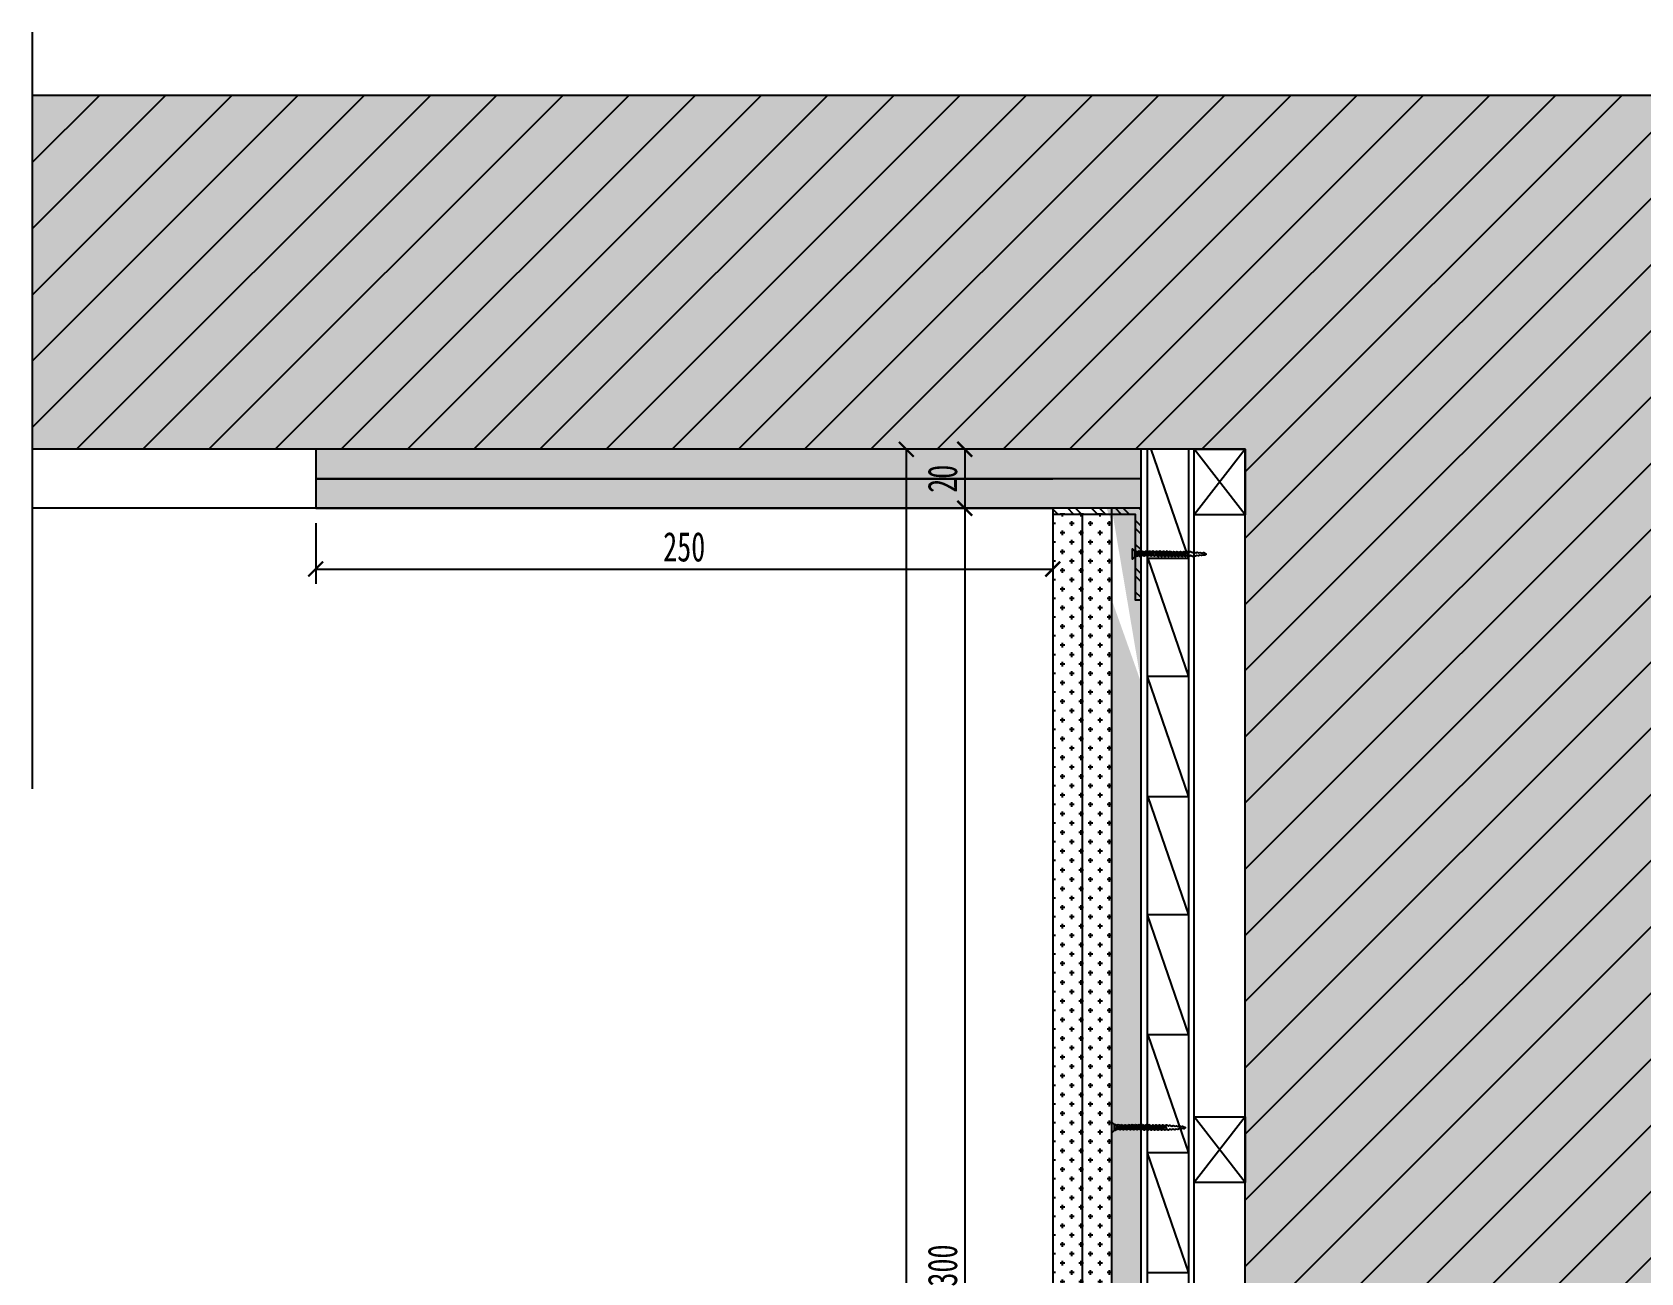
# Model space of a CAD drawing. Header units: millimetres. Extents: x 51249 to 2766742, y -599687 to -1280.
# Drawn here: x 63897 to 64443, y -119363 to -118942 of the extents above; entities that cross this region are included whole.
import ezdxf

# ---------------------------------------------------------------- set-up
doc = ezdxf.new("R2010")
doc.units = ezdxf.units.MM
doc.header["$LTSCALE"] = 10
doc.header["$PDMODE"] = 3
for name, color, linetype in [('0-bh(填充)', 251, 'Continuous'), ('4-Fine(立面细线)', 251, 'Continuous'), ('4-Norm(立面正常)', 134, 'Continuous'), ('4-Wide(立面宽线)', 4, 'Continuous'), ('A-土建墙（含管井、立管）', 6, 'Continuous'), ('D-节点填充', 250, 'Continuous'), ('D-造型细线', 146, 'Continuous'), ('DRT', 7, 'Continuous'), ('E-立面造型线', 3, 'Continuous'), ('E-顶面轮廓线', 4, 'Continuous')]:
    doc.layers.add(name, color=color, linetype=linetype)
doc.styles.add('DIM', font='SimSun.ttf', dxfattribs={"width": 0.7})
doc.dimstyles.new('5', dxfattribs={"dimscale": 5, "dimtxt": 2, "dimasz": 1, "dimexe": 1, "dimexo": 1, "dimgap": 0.5, "dimtad": 1, "dimdec": 0, "dimrnd": 5, "dimzin": 0, "dimdsep": 46, "dimtxsty": 'DIM', "dimblk": 'ARCHTICK', "dimcen": 0, "dimclrd": 5, "dimclre": 5, "dimclrt": 35, "dimadec": 0, "dimazin": 0, "dimtfac": 0.5, "dimtdec": 0, "dimtix": 1, "dimtmove": 2, "dimatfit": 2, "dimldrblk": 'A', "dimfxl": 0, "dimtolj": 1, "dimtzin": 0, "dimlwd": -1, "dimlwe": -1, "dimarcsym": 0})

# ---------------------------------------------------------------- blocks, each defined once
blk = doc.blocks.new('dfgd')
at = {"layer": '0-bh(填充)', "color": 250}
for p, q in [((-12335.06, 1685.73), (-12333.6, 1686.27)), ((-12334.96, 1686.83), (-12333.71, 1687.29)), ((-12334.88, 1687.89), (-12333.79, 1688.3)), ((-12334.83, 1688.95), (-12333.87, 1689.3)), ((-12334.78, 1686.38), (-12333.83, 1686.73)), ((-12334.74, 1687.43), (-12333.93, 1687.73)), ((-12334.66, 1688.49), (-12333.99, 1688.74)), ((-12335.22, 1682.27), (-12333.47, 1682.87)), ((-12335.22, 1681.1), (-12333.47, 1681.7)), ((-12335.19, 1683.45), (-12333.44, 1684.04)), ((-12335.14, 1684.6), (-12333.51, 1685.19)), ((-12334.95, 1680.61), (-12333.76, 1681.01)), ((-12334.93, 1682.96), (-12333.74, 1683.36)), ((-12334.93, 1681.77), (-12333.76, 1682.19)), ((-12334.83, 1684.13), (-12333.78, 1684.52)), ((-12334.82, 1685.27), (-12333.8, 1685.65)), ((-12335.24, 1679.92), (-12333.49, 1680.52)), ((-12335.24, 1678.75), (-12333.49, 1679.35)), ((-12335.2, 1677.46), (-12333.71, 1677.98)), ((-12335.05, 1675.76), (-12333.73, 1676.21)), ((-12335.04, 1676.93), (-12334, 1677.3)), ((-12334.95, 1679.43), (-12333.78, 1679.85)), ((-12334.95, 1678.26), (-12333.78, 1678.68)), ((-12334.9, 1676.4), (-12333.72, 1676.81)), ((-12334.9, 1675.22), (-12333.74, 1675.64)), ((-12335.05, 1674.6), (-12333.73, 1675.05)), ((-12335.05, 1673.42), (-12333.74, 1673.88)), ((-12335.05, 1672.26), (-12333.74, 1672.71)), ((-12334.9, 1674.05), (-12333.74, 1674.47)), ((-12334.9, 1672.89), (-12333.74, 1673.3)), ((-12334.32, 1671.94), (-12333.74, 1672.16))]:
    blk.add_line(p, q, dxfattribs=at)
at = {"layer": '4-Fine(立面细线)', "color": 251}
for p, q in [((-12335.19, 1671.65), (-12333.44, 1671.65)), ((-12333.44, 1671.65), (-12335.19, 1671.65)), ((-12333.44, 1671.65), (-12332.57, 1670.68))]:
    blk.add_line(p, q, dxfattribs=at)
for points in [[(-12335.18, 1684.58), (-12335.18, 1684.58), (-12334.89, 1685.26), (-12335.18, 1685.74), (-12334.89, 1686.42), (-12335.18, 1686.92), (-12334.89, 1687.59), (-12335.18, 1688.08), (-12334.89, 1688.77), (-12335.18, 1689.26), (-12334.82, 1689.94), (-12335.13, 1690.4), (-12334.8, 1691.08), (-12335.05, 1691.54), (-12334.76, 1692.19), (-12334.94, 1692.64), (-12334.72, 1693.24), (-12334.86, 1693.7), (-12334.64, 1694.3), (-12334.82, 1694.75), (-12334.3, 1695.68), (-12333.86, 1695.11), (-12333.97, 1694.55), (-12333.78, 1694.1), (-12333.92, 1693.54), (-12333.69, 1693.1), (-12333.81, 1692.54), (-12333.58, 1692.08), (-12333.78, 1691.46), (-12333.49, 1691), (-12333.77, 1690.33), (-12333.43, 1689.85), (-12333.7, 1689.18), (-12333.43, 1688.68), (-12333.72, 1688.01), (-12333.43, 1687.52), (-12333.72, 1686.84), (-12333.43, 1686.35), (-12333.72, 1685.67), (-12333.43, 1685.18), (-12333.72, 1684.53)], [(-12335.22, 1681.1), (-12334.95, 1680.61), (-12335.24, 1679.92), (-12334.95, 1679.43), (-12335.24, 1678.75)], [(-12335.19, 1683.45), (-12334.93, 1682.96), (-12335.22, 1682.27), (-12334.93, 1681.77), (-12335.22, 1681.1)], [(-12335.18, 1684.58), (-12334.83, 1684.13), (-12335.17, 1683.45)], [(-12333.76, 1681.03), (-12333.49, 1680.54), (-12333.78, 1679.85), (-12333.49, 1679.36), (-12333.78, 1678.68)], [(-12333.74, 1683.38), (-12333.47, 1682.89), (-12333.76, 1682.2), (-12333.47, 1681.71), (-12333.76, 1681.03)], [(-12333.72, 1684.53), (-12333.44, 1684.04), (-12333.71, 1683.39)], [(-12335.24, 1678.76), (-12334.97, 1678.27), (-12335.27, 1677.58), (-12334.97, 1677.08), (-12335.27, 1676.41)], [(-12335.27, 1674.08), (-12334.98, 1674.76), (-12335.27, 1675.25), (-12334.98, 1675.92), (-12335.27, 1676.42)], [(-12333.79, 1678.69), (-12333.52, 1678.2), (-12333.81, 1677.51), (-12333.52, 1677.02), (-12333.81, 1676.34)], [(-12333.81, 1676.34), (-12333.52, 1675.85), (-12333.81, 1675.18), (-12333.52, 1674.68), (-12333.81, 1674)], [(-12333.44, 1671.65), (-12333.44, 1671.65), (-12332.57, 1670.68), (-12336.07, 1670.68), (-12335.19, 1671.65)], [(-12335.27, 1674.08), (-12334.98, 1673.59), (-12335.27, 1672.91), (-12334.98, 1672.42), (-12335.19, 1671.93), (-12335.19, 1671.65)], [(-12333.81, 1674.01), (-12333.52, 1673.51), (-12333.81, 1672.84), (-12333.52, 1672.35), (-12333.44, 1671.99)], [(-12333.44, 1671.65), (-12333.44, 1671.99)]]:
    blk.add_lwpolyline(points, dxfattribs=at)
blk = doc.blocks.new('fgfgf')
at = {"layer": '0-bh(填充)'}
h = blk.add_hatch(dxfattribs=at)
h.set_pattern_fill('ANSI32', color=250, scale=0.6, style=0)
h.set_pattern_definition([(45, (-22253.386, -55437.8503), (-4.0411, 4.0411), []), (45, (-22250.692, -55437.8503), (-4.0411, 4.0411), [])])
h.paths.add_polyline_path([(-22223.39, -55408.85), (-22251.39, -55408.85), (-22251.39, -55437.85), (-22253.39, -55437.85), (-22253.39, -55406.85), (-22223.39, -55406.85)])
at = {"layer": '4-Fine(立面细线)', "color": 251}
blk.add_lwpolyline([(-22223.39, -55408.85), (-22251.39, -55408.85), (-22251.39, -55437.85), (-22253.39, -55437.85), (-22253.39, -55406.85), (-22223.39, -55406.85), (-22223.39, -55408.85)], dxfattribs=at)
blk = doc.blocks.new('A$C51CA3E33')
at = {"layer": 'DRT', "color": 8, "ltscale": 2}
for p, q in [((17.31, 0, 0), (0, 22.22, 0)), ((17.31, 22.22, 0), (0, 0, 0))]:
    blk.add_line(p, q, dxfattribs=at)
at = {"layer": 'DRT', "color": 146, "ltscale": 2, "elevation": 0}
blk.add_lwpolyline([(17.31, 0), (0, 0), (0, 22.22), (17.31, 22.22)], close=True, dxfattribs=at)
blk = doc.blocks.new('_ArchTick')
at = {"color": 0, "linetype": 'ByBlock', "const_width": 0.15}
blk.add_lwpolyline([(-0.5, -0.5), (0.5, 0.5)], dxfattribs=at)
blk = doc.blocks.new('*D727')
at = {"color": 5, "ltscale": 0.15}
for p, q in [((64232.67, -119083.87), (64208.41, -119083.87)), ((64213.41, -119083.87), (64213.41, -119103.87)), ((64232.67, -119103.87), (64208.41, -119103.87))]:
    blk.add_line(p, q, dxfattribs=at)
at = {"layer": 'Defpoints', "color": 0, "ltscale": 0.15}
for p in [(64237.67, -119083.87, 0), (64213.41, -119103.87), (64237.67, -119103.87, 0)]:
    blk.add_point(p, dxfattribs=at)
at = {"color": 5, "ltscale": 0.15, "xscale": 5, "yscale": 5, "zscale": 5}
for p, rotation in [((64213.41, -119083.87), 90), ((64213.41, -119103.87), 270)]:
    blk.add_blockref('_ArchTick', p, dxfattribs=dict(at, rotation=rotation))
at = {"color": 35, "ltscale": 0.15, "insert": (64205.91, -119093.87), "char_height": 10, "attachment_point": 5, "rotation": 90, "style": 'DIM'}
blk.add_mtext('\\A1;20', dxfattribs=at)
blk = doc.blocks.new('A')
for p, q in [((-1.44, 1.15), (-1.09, 1.44)), ((-1.44, 1.15), (-0.37, 0)), ((-1.09, 1.44), (0, 0)), ((-0.37, 0), (-2.13, 0)), ((-1.44, -1.15), (-0.37, 0)), ((-1.09, -1.44), (0, 0)), ((-1.44, -1.15), (-1.09, -1.44))]:
    blk.add_line(p, q)
for points in [[(-1.44, 1.15), (-1.09, 1.44), (-0.37, 0), (0, 0)], [(-1.44, -1.15), (-1.09, -1.44), (-0.37, 0), (0, 0)]]:
    blk.add_solid(points)
blk = doc.blocks.new('*D728')
at = {"color": 5, "ltscale": 0.15}
for p, q in [((64232.67, -119103.87), (64208.41, -119103.87)), ((64213.41, -119103.87), (64213.41, -119403.87)), ((64232.48, -119403.87), (64208.41, -119403.87))]:
    blk.add_line(p, q, dxfattribs=at)
at = {"layer": 'Defpoints', "color": 0, "ltscale": 0.15}
for p in [(64237.67, -119103.87, 0), (64213.41, -119403.87), (64237.48, -119403.87, 0)]:
    blk.add_point(p, dxfattribs=at)
at = {"color": 5, "ltscale": 0.15, "xscale": 5, "yscale": 5, "zscale": 5}
for p, rotation in [((64213.41, -119103.87), 90), ((64213.41, -119403.87), 270)]:
    blk.add_blockref('_ArchTick', p, dxfattribs=dict(at, rotation=rotation))
at = {"color": 35, "ltscale": 0.15, "insert": (64205.91, -119360.68), "char_height": 10, "attachment_point": 5, "rotation": 90, "style": 'DIM'}
blk.add_mtext('\\A1;300', dxfattribs=at)
blk = doc.blocks.new('*D731')
at = {"color": 5, "ltscale": 0.15}
for p, q in [((64223.61, -119083.87), (64188.61, -119083.87)), ((64193.61, -119563.87), (64193.61, -119083.87)), ((64223.61, -119563.87), (64188.61, -119563.87))]:
    blk.add_line(p, q, dxfattribs=at)
at = {"layer": 'Defpoints', "color": 0, "ltscale": 0.15}
for p in [(64193.61, -119083.87), (64234.65, -119083.87, 0), (64234.65, -119563.87, 0)]:
    blk.add_point(p, dxfattribs=at)
at = {"color": 5, "ltscale": 0.15, "xscale": 5, "yscale": 5, "zscale": 5}
for p, rotation in [((64193.61, -119083.87), 90), ((64193.61, -119563.87), 270)]:
    blk.add_blockref('_ArchTick', p, dxfattribs=dict(at, rotation=rotation))
at = {"color": 35, "ltscale": 0.15, "insert": (64186.11, -119386.43), "char_height": 10, "attachment_point": 5, "rotation": 90, "style": 'DIM'}
blk.add_mtext('\\A1;480', dxfattribs=at)
blk = doc.blocks.new('*D739')
at = {"color": 5, "ltscale": 0.15}
for p, q in [((63993.25, -119108.87), (63993.25, -119129.49)), ((64243.25, -119108.87), (64243.25, -119129.49)), ((63993.25, -119124.49), (64243.25, -119124.49))]:
    blk.add_line(p, q, dxfattribs=at)
at = {"layer": 'Defpoints', "color": 0, "ltscale": 0.15}
for p in [(63993.25, -119103.87, 0), (64243.25, -119103.87, 0), (64243.25, -119124.49)]:
    blk.add_point(p, dxfattribs=at)
at = {"color": 5, "ltscale": 0.15, "xscale": 5, "yscale": 5, "zscale": 5, "rotation": 180}
blk.add_blockref('_ArchTick', (63993.25, -119124.49), dxfattribs=at)
at = {"color": 5, "ltscale": 0.15, "xscale": 5, "yscale": 5, "zscale": 5}
blk.add_blockref('_ArchTick', (64243.25, -119124.49), dxfattribs=at)
at = {"color": 35, "ltscale": 0.15, "insert": (64118.25, -119116.99), "char_height": 10, "attachment_point": 5, "style": 'DIM'}
blk.add_mtext('\\A1;250', dxfattribs=at)

msp = doc.modelspace()

# ---------------------------------------------------------------- hatches: boundary and pattern name
at = {"ltscale": 0.15}
h = msp.add_hatch(dxfattribs=at)
h.set_pattern_fill('AR-CONC', color=250, scale=10, style=0)
h.set_pattern_definition([(50, (63897.09, -119583.872), (18.21847, -1.5939), [1.905, -20.955]), (355, (63897.09, -119583.872), (-3.52428, 19.10566), [1.524, -16.764]), (100.451, (63898.608, -119584.005), (14.69425, 17.51167), [1.619, -17.809]), (46.1842, (63897.09, -119578.792), (27.1079, -4.20423), [2.8575, -31.4325]), (96.6356, (63899.35, -119579.143), (23.7404, 24.74256), [2.4285, -26.7135]), (351.184, (63897.09, -119578.792), (23.74046, 24.7425), [2.286, -25.146]), (21, (63899.63, -119580.062), (15.16149, -10.22655), [1.905, -20.955]), (326, (63899.63, -119580.062), (6.1802, 18.4188), [1.524, -16.764]), (71.4514, (63900.893, -119580.914), (21.34165, 8.19229), [1.619, -17.809]), (37.5, (63897.09, -119583.872), (0.30886, 8.455504), [0, -16.5608, 0, -17.018, 0, -16.8275]), (7.5, (63897.09, -119583.872), (6.681966, 10.01806), [0, -9.7028, 0, -16.1798, 0, -6.4135]), (327.5, (63891.426, -119583.872), (13.55906, -0.572874), [0, -6.35, 0, -19.812, 0, -26.289]), (317.5, (63888.886, -119583.872), (14.81292, 2.54265), [0, -8.255, 0, -13.1572, 0, -18.669])])
h.paths.add_polyline_path([(63897.09, -118963.87), (63897.09, -119083.87), (64308.56, -119083.87), (64308.56, -119583.87), (64528.57, -119583.87), (64528.57, -119083.87), (64890.9, -119083.87), (64890.9, -118963.87)])
at = {"layer": '0-bh(填充)'}
h = msp.add_hatch(dxfattribs=at)
h.set_pattern_fill('CROSS', color=250, scale=2, style=0)
h.set_pattern_definition([(0, (-125.1825, 10533.2045), (3.175, 3.175), [1.5875, -4.7625]), (90, (-124.3888, 10532.4108), (-3.175, 3.175), [1.5875, -4.7625])])
h.paths.add_polyline_path([(64273.25, -119083.87), (63993.25, -119083.87), (63993.25, -119093.87), (64273.25, -119093.87)])
h.paths.add_polyline_path([(64273.25, -119553.87), (64273.25, -119563.87), (64263.25, -119563.87), (64263.25, -119553.87)], flags=16)
h.paths.add_polyline_path([(64273.25, -119163.06), (64263.25, -119103.87), (64263.25, -119563.87), (64273.25, -119563.87)])
h.paths.add_polyline_path([(64273.25, -119093.87), (63993.25, -119093.87), (63993.25, -119103.87), (64232.25, -119103.87), (64261.46, -119103.87), (64263.25, -119108.33), (64263.25, -119134.87), (64273.25, -119163.06)])
h.paths.add_polyline_path([(64308.56, -119563.87), (64308.56, -119553.87), (64263.25, -119553.87), (64263.25, -119563.87)])
h = msp.add_hatch(dxfattribs=at)
h.set_pattern_fill('CROSS', color=250, scale=0.5, style=0)
h.set_pattern_definition([(180, (64263.2543, -119413.872), (-3.175, 3.175), [1.5875, -4.7625]), (90, (64262.4606, -119414.666), (3.175, 3.175), [1.5875, -4.7625])])
h.paths.add_polyline_path([(64253.25, -119403.87), (64243.25, -119403.87), (64243.25, -119105.87), (64253.25, -119105.87)])
h.paths.add_polyline_path([(64253.25, -119105.87), (64263.25, -119105.87), (64263.25, -119413.87), (64253.25, -119413.87), (64253.25, -119403.87)])
at = {"layer": 'D-节点填充'}
h = msp.add_hatch(dxfattribs=at)
h.set_pattern_fill('ANSI31', color=256, scale=10, style=0)
h.set_pattern_definition([(45, (99230.191, -116521.305), (-11.22532, 11.22532), [])])
h.paths.add_polyline_path([(63897.09, -118963.87), (63897.09, -119083.87), (64308.56, -119083.87), (64308.56, -119583.87), (64330.78, -119583.87), (64528.57, -119583.87), (64528.57, -119083.87), (64890.9, -119083.87), (64890.9, -118963.87)])
h = msp.add_hatch(dxfattribs=at)
h.set_pattern_fill('AR-CONC', color=256, style=0)
h.set_pattern_definition([(50, (63897.0899, -119583.8723), (1.8218467, -0.1593909), [0.1905, -2.0955]), (355, (63897.09, -119583.8723), (-0.3524283, 1.9105664), [0.1524, -1.6764]), (100.451, (63897.2417, -119583.8856), (1.469425, 1.751167), [0.1619, -1.7809]), (46.1842, (63897.09, -119583.3643), (2.7107904, -0.4204233), [0.28575, -3.14325]), (96.6356, (63897.3158, -119583.3993), (2.3740423, 2.4742556), [0.24285, -2.67135]), (351.184, (63897.09, -119583.3643), (2.374046, 2.474251), [0.2286, -2.5146]), (21, (63897.3439, -119583.4913), (1.5161488, -1.0226552), [0.1905, -2.0955]), (326, (63897.344, -119583.4913), (0.6180203, 1.8418797), [0.1524, -1.6764]), (71.4514, (63897.4703, -119583.5765), (2.134165, 0.8192286), [0.1619, -1.7809]), (37.5, (63897.0899, -119583.8723), (0.03088603, 0.8455504), [0, -1.65608, 0, -1.7018, 0, -1.68275]), (7.5, (63897.0899, -119583.8723), (0.6681966, 1.00180575), [0, -0.97028, 0, -1.61798, 0, -0.64135]), (327.5, (63896.5235, -119583.8723), (1.35590595, -0.05728744), [0, -0.635, 0, -1.9812, 0, -2.6289]), (317.5, (63896.2695, -119583.8723), (1.4812918, 0.2542649), [0, -0.8255, 0, -1.31572, 0, -1.8669])])
h.paths.add_polyline_path([(64890.9, -118963.87), (63897.09, -118963.87), (63897.09, -119083.87), (64308.56, -119083.87), (64308.56, -119583.87), (64528.57, -119583.87), (64528.57, -119083.87), (64890.9, -119083.87)])

# ---------------------------------------------------------------- linework, layer by layer
at = {"color": 2, "ltscale": 0.15}
msp.add_lwpolyline([(63897.09, -118942.42), (63897.09, -119199)], dxfattribs=at)
at = {"layer": '4-Wide(立面宽线)', "color": 4}
msp.add_line((64273.25, -119103.87, 0), (63993.25, -119103.87, 0), dxfattribs=at)
at = {"layer": 'A-土建墙（含管井、立管）', "color": 6}
for p in [(64308.56, -119583.87, 0), (64308.56, -119558.87, 0)]:
    msp.add_line(p, (64308.56, -119083.87, 0), dxfattribs=at)
at = {"layer": 'A-土建墙（含管井、立管）', "color": 6, "elevation": 0}
for points in [[(64890.9, -118963.87), (63897.09, -118963.87)], [(64308.56, -119583.87), (64308.56, -119083.87), (63897.09, -119083.87)]]:
    msp.add_lwpolyline(points, dxfattribs=at)
at = {"layer": 'D-节点填充', "ltscale": 0.15}
for p, q in [((64275.25, -119083.87, 0), (64275.25, -119525.87, 0)), ((64276.5, -119083.87, 0), (64289.25, -119120.96, 0)), ((64289.25, -119083.87, 0), (64289.25, -119525.87, 0)), ((64289.25, -119120.96, 0), (64275.25, -119120.96, 0)), ((64275.5, -119120.96, 0), (64289.25, -119160.96, 0)), ((64275.25, -119160.96, 0), (64289.25, -119201.69, 0)), ((64289.25, -119160.96, 0), (64275.25, -119160.96, 0)), ((64289.25, -119201.69, 0), (64275.25, -119201.69, 0)), ((64275.5, -119201.69, 0), (64289.25, -119241.69, 0)), ((64275.25, -119241.69, 0), (64289.25, -119282.42, 0)), ((64289.25, -119241.69, 0), (64275.25, -119241.69, 0)), ((64289.25, -119282.42, 0), (64275.25, -119282.42, 0)), ((64275.5, -119282.42, 0), (64289.25, -119322.42, 0)), ((64275.25, -119322.42, 0), (64289.25, -119363.14, 0)), ((64289.25, -119322.42, 0), (64275.25, -119322.42, 0)), ((64289.25, -119363.14, 0), (64275.25, -119363.14, 0))]:
    msp.add_line(p, q, dxfattribs=at)
at = {"layer": 'D-造型细线', "color": 44}
for p, q in [((64273.25, -119513.87, 0), (64273.25, -119083.87, 0)), ((64273.25, -119553.87, 0), (64273.25, -119083.87, 0)), ((63993.25, -119093.87, 0), (64243.25, -119093.87, 0)), ((64273.25, -119093.87, 0), (63993.25, -119093.87, 0)), ((64253.25, -119105.87, 0), (64253.25, -119403.87, 0)), ((64263.25, -119523.87, 0), (64263.25, -119103.87, 0))]:
    msp.add_line(p, q, dxfattribs=at)
at = {"layer": 'D-造型细线'}
msp.add_line((64291.25, -119525.87, 0), (64291.25, -119083.87, 0), dxfattribs=at)
at = {"layer": 'E-立面造型线', "color": 251, "elevation": 0}
msp.add_lwpolyline([(63993.25, -119103.87), (63897.09, -119103.87)], dxfattribs=at)
at = {"layer": 'E-顶面轮廓线', "elevation": 0}
msp.add_lwpolyline([(63993.25, -119083.87), (63993.25, -119103.87), (64243.25, -119103.87), (64243.25, -119403.87), (64253.25, -119403.87), (64253.25, -119523.87), (64263.25, -119523.87), (64263.25, -119563.87)], dxfattribs=at)

# ---------------------------------------------------------------- block references
at = {"color": 2, "ltscale": 0.15}
for p in [(64291.25, -119106.09, 0), (64291.25, -119332.48)]:
    msp.add_blockref('A$C51CA3E33', p, dxfattribs=at)
at = {"layer": '4-Norm(立面正常)', "rotation": 270}
for p in [(62599.61, -131453.69, 0), (62592.57, -131648.19, 0)]:
    msp.add_blockref('dfgd', p, dxfattribs=at)
at = {"layer": '4-Wide(立面宽线)', "color": 4, "xscale": -1}
msp.add_blockref('fgfgf', (42019.87, -63697.02, 0), dxfattribs=at)

# ---------------------------------------------------------------- dimensions: what is measured, and where the dimension line sits
at = {"color": 2, "ltscale": 0.15}
for base, p1, p2, picture, middle in [((64193.61, -119083.87), (64234.65, -119563.87, 0), (64234.65, -119083.87, 0), '*D731', (64186.11, -119386.43)), ((64213.41, -119403.87), (64237.67, -119103.87, 0), (64237.48, -119403.87, 0), '*D728', (64205.91, -119360.68))]:
    dim = msp.add_linear_dim(base=base, p1=p1, p2=p2, angle=90, dimstyle='5', override={"dimfxl": 6}, dxfattribs=at)
    dim.commit()
    dim.dimension.update_dxf_attribs({"geometry": picture, "text_midpoint": middle, "dimtype": 160})
dim = msp.add_linear_dim(base=(64213.41, -119103.87), p1=(64237.67, -119083.87, 0), p2=(64237.67, -119103.87, 0), angle=90, dimstyle='5', override={"dimfxl": 6}, dxfattribs=at)
dim.commit()
dim.dimension.update_dxf_attribs({"geometry": '*D727', "text_midpoint": (64205.91, -119093.87)})
dim = msp.add_linear_dim(base=(64243.25, -119124.49), p1=(63993.25, -119103.87, 0), p2=(64243.25, -119103.87, 0), dimstyle='5', override={"dimfxl": 6}, dxfattribs=at)
dim.commit()
dim.dimension.update_dxf_attribs({"geometry": '*D739', "text_midpoint": (64118.25, -119116.99)})

doc.saveas('drawing.dxf')
